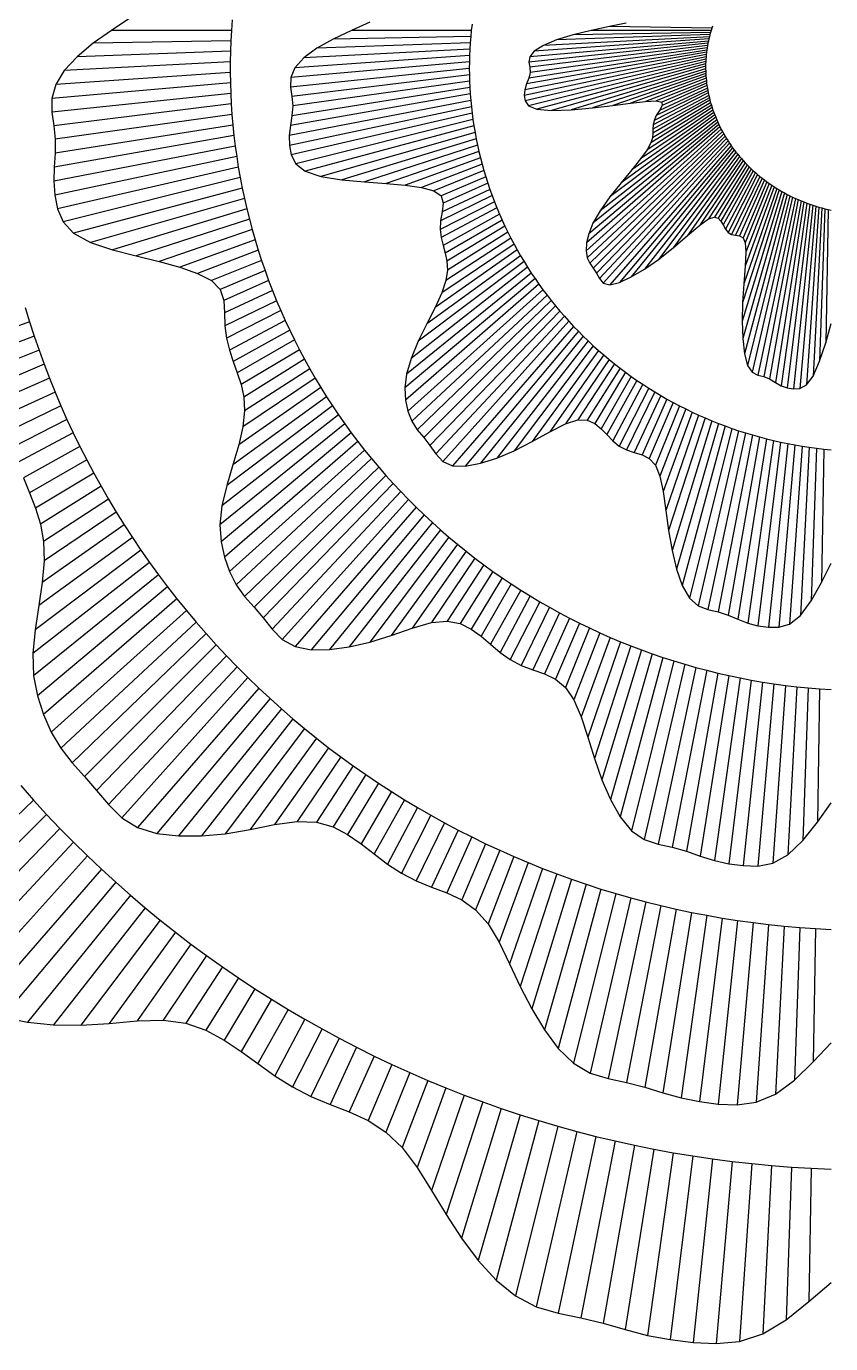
# Model space of a CAD drawing. Header units: metres. Extents: x -31.2 to 28.9, y -27.4 to 29.9.
# Drawn here: x -16.77 to -0.01, y -27.39 to 0.08 of the extents above; entities that cross this region are included whole.
import ezdxf

# ---------------------------------------------------------------- set-up
doc = ezdxf.new("R2010")
doc.units = ezdxf.units.M
for name, color, linetype in [('Fill', 3, 'Continuous'), ('Inner', 2, 'Continuous'), ('Outer', 1, 'Continuous')]:
    doc.layers.add(name, color=color, linetype=linetype)

msp = doc.modelspace()

# ---------------------------------------------------------------- linework, layer by layer
at = {"layer": 'Fill'}
for p, q in [((-12.5, 0), (-15, 0)), ((-7.5, 0), (-10, 0)), ((-2.5, 0), (-5, 0)), ((-2.486, 0.043), (-4.618, 0.081)), ((-12.512, -0.218), (-15.379, -0.268)), ((-7.523, -0.263), (-10.719, -0.374)), ((-7.513, -0.131), (-10.379, -0.181)), ((-2.569, -0.27), (-6.299, -0.662)), ((-2.56, -0.224), (-6.282, -0.55)), ((-2.549, -0.178), (-6.187, -0.433)), ((-2.538, -0.133), (-5.998, -0.314)), ((-2.526, -0.088), (-5.722, -0.2)), ((-2.514, -0.044), (-5.38, -0.094)), ((-12.52, -0.437), (-15.716, -0.549)), ((-7.537, -0.527), (-11.175, -0.781)), ((-7.531, -0.395), (-10.991, -0.576)), ((-2.604, -0.506), (-6.385, -1.241)), ((-2.599, -0.458), (-6.348, -1.119)), ((-2.593, -0.411), (-6.3, -0.998)), ((-2.578, -0.317), (-6.278, -0.771)), ((-2.586, -0.363), (-6.271, -0.881)), ((-12.524, -0.656), (-15.984, -0.838)), ((-7.542, -0.793), (-11.271, -1.185)), ((-7.541, -0.66), (-11.263, -0.985)), ((-2.608, -0.554), (-6.398, -1.36)), ((-2.612, -0.603), (-6.38, -1.473)), ((-2.614, -0.652), (-6.307, -1.573)), ((-2.616, -0.701), (-6.133, -1.643)), ((-2.617, -0.75), (-5.827, -1.671)), ((-2.617, -0.8), (-5.417, -1.656)), ((-12.522, -1.095), (-16.244, -1.421)), ((-12.525, -0.876), (-16.163, -1.13)), ((-7.541, -0.926), (-11.241, -1.38)), ((-7.537, -1.059), (-11.222, -1.577)), ((-2.615, -0.85), (-4.971, -1.615)), ((-2.613, -0.9), (-4.55, -1.567)), ((-2.61, -0.95), (-4.18, -1.521)), ((-2.606, -1), (-3.87, -1.486)), ((-2.601, -1.051), (-3.644, -1.472)), ((-12.514, -1.315), (-16.244, -1.707)), ((-7.523, -1.326), (-11.272, -1.988)), ((-7.531, -1.193), (-11.238, -1.78)), ((-2.551, -1.356), (-3.711, -1.973)), ((-2.562, -1.305), (-3.691, -1.881)), ((-2.572, -1.254), (-3.646, -1.778)), ((-2.58, -1.203), (-3.578, -1.669)), ((-2.595, -1.102), (-3.527, -1.497)), ((-2.588, -1.152), (-3.52, -1.567)), ((-12.503, -1.535), (-16.204, -1.99)), ((-7.512, -1.46), (-11.293, -2.195)), ((-7.499, -1.594), (-11.288, -2.399)), ((-2.481, -1.611), (-3.838, -2.492)), ((-2.497, -1.56), (-3.759, -2.349)), ((-2.512, -1.509), (-3.726, -2.239)), ((-2.526, -1.458), (-3.718, -2.146)), ((-2.539, -1.407), (-3.717, -2.06)), ((-12.488, -1.755), (-16.174, -2.273)), ((-7.484, -1.728), (-11.252, -2.598)), ((-7.466, -1.861), (-11.158, -2.782)), ((-2.364, -1.914), (-4.966, -4.022)), ((-2.386, -1.864), (-4.817, -3.764)), ((-2.407, -1.814), (-4.612, -3.475)), ((-2.427, -1.763), (-4.379, -3.181)), ((-2.446, -1.713), (-4.156, -2.91)), ((-2.464, -1.662), (-3.971, -2.678)), ((-12.447, -2.195), (-16.196, -2.856)), ((-12.47, -1.975), (-16.176, -2.562)), ((-7.446, -1.995), (-10.962, -2.937)), ((-7.423, -2.129), (-10.634, -3.049)), ((-2.291, -2.063), (-5.107, -4.598)), ((-2.317, -2.014), (-5.096, -4.43)), ((-2.265, -2.112), (-5.086, -4.742)), ((-2.341, -1.964), (-5.054, -4.241)), ((-2.238, -2.161), (-5.031, -4.858)), ((-12.42, -2.414), (-16.202, -3.149)), ((-7.398, -2.262), (-10.199, -3.118)), ((-7.371, -2.395), (-9.726, -3.16)), ((-2.21, -2.21), (-4.957, -4.957)), ((-2.18, -2.258), (-4.889, -5.063)), ((-2.15, -2.306), (-4.829, -5.178)), ((-2.119, -2.353), (-4.749, -5.274)), ((-2.087, -2.4), (-4.613, -5.307)), ((-2.053, -2.447), (-4.412, -5.259)), ((-12.39, -2.634), (-16.179, -3.439)), ((-7.341, -2.528), (-9.278, -3.195)), ((-7.309, -2.66), (-8.878, -3.231)), ((-2.019, -2.493), (-4.165, -5.143)), ((-1.984, -2.539), (-3.892, -4.981)), ((-1.948, -2.584), (-3.6, -4.777)), ((-1.91, -2.629), (-3.293, -4.533)), ((-1.872, -2.674), (-2.995, -4.277)), ((-1.833, -2.717), (-2.74, -4.063)), ((-12.356, -2.853), (-16.123, -3.722)), ((-7.274, -2.792), (-8.538, -3.277)), ((-7.237, -2.924), (-8.28, -3.345)), ((-1.793, -2.761), (-2.554, -3.933)), ((-1.752, -2.803), (-2.433, -3.893)), ((-1.71, -2.845), (-2.354, -3.917)), ((-1.667, -2.887), (-2.297, -3.978)), ((-1.623, -2.928), (-2.25, -4.059)), ((-1.578, -2.968), (-2.203, -4.144)), ((-1.532, -3.007), (-2.148, -4.215)), ((-12.317, -3.071), (-16.01, -3.992)), ((-12.275, -3.289), (-15.792, -4.231)), ((-7.198, -3.055), (-8.13, -3.451)), ((-7.156, -3.186), (-8.088, -3.601)), ((-1.486, -3.046), (-2.076, -4.257)), ((-1.438, -3.084), (-1.993, -4.274)), ((-1.39, -3.121), (-1.908, -4.286)), ((-1.34, -3.158), (-1.837, -4.328)), ((-1.135, -3.296), (-1.82, -5.285)), ((-1.29, -3.194), (-1.791, -4.433)), ((-1.188, -3.263), (-1.791, -4.921)), ((-1.239, -3.229), (-1.777, -4.629)), ((-12.229, -3.507), (-15.44, -4.427)), ((-7.066, -3.446), (-8.14, -3.97)), ((-7.112, -3.316), (-8.11, -3.782)), ((-1.027, -3.36), (-1.855, -6.066)), ((-1.082, -3.329), (-1.845, -5.678)), ((-0.972, -3.391), (-1.843, -6.429)), ((-0.917, -3.421), (-1.808, -6.747)), ((-0.86, -3.45), (-1.743, -6.99)), ((-0.803, -3.478), (-1.647, -7.132)), ((-0.745, -3.505), (-1.529, -7.191)), ((-0.686, -3.531), (-1.404, -7.221)), ((-0.627, -3.556), (-1.282, -7.27)), ((-12.18, -3.724), (-14.98, -4.58)), ((-7.017, -3.575), (-8.146, -4.151)), ((-6.965, -3.704), (-8.126, -4.321)), ((-6.912, -3.831), (-8.09, -4.484)), ((-0.567, -3.58), (-1.163, -7.344)), ((-0.506, -3.603), (-1.042, -7.412)), ((-0.445, -3.626), (-0.915, -7.455)), ((-0.383, -3.647), (-0.786, -7.475)), ((-0.321, -3.667), (-0.653, -7.467)), ((-0.258, -3.685), (-0.517, -7.395)), ((-0.194, -3.703), (-0.378, -7.21)), ((-0.13, -3.72), (-0.241, -6.903)), ((-0.065, -3.736), (-0.114, -6.516)), ((-12.126, -3.94), (-14.482, -4.705)), ((-6.856, -3.958), (-8.048, -4.646)), ((-6.798, -4.085), (-8.011, -4.814)), ((-12.068, -4.156), (-14.005, -4.822)), ((-12.007, -4.37), (-13.577, -4.942)), ((-6.674, -4.334), (-8.031, -5.215)), ((-6.737, -4.21), (-7.999, -4.999)), ((-11.942, -4.584), (-13.206, -5.069)), ((-6.542, -4.581), (-8.251, -5.778)), ((-6.609, -4.458), (-8.116, -5.474)), ((-11.873, -4.797), (-12.915, -5.218)), ((-6.326, -4.942), (-8.757, -6.842)), ((-6.4, -4.823), (-8.605, -6.484)), ((-6.472, -4.702), (-8.424, -6.12)), ((-11.8, -5.009), (-12.732, -5.405)), ((-11.724, -5.22), (-12.655, -5.634)), ((-6.171, -5.178), (-8.884, -7.455)), ((-6.25, -5.061), (-8.852, -7.168)), ((-11.644, -5.429), (-12.641, -5.895)), ((-6.09, -5.294), (-8.87, -7.71)), ((-6.007, -5.409), (-8.823, -7.944)), ((-11.559, -5.638), (-12.634, -6.162)), ((-5.922, -5.522), (-8.742, -8.152)), ((-5.835, -5.634), (-8.627, -8.331)), ((-5.745, -5.745), (-8.493, -8.493)), ((-11.472, -5.845), (-12.601, -6.421)), ((-5.654, -5.855), (-8.362, -8.659)), ((-5.56, -5.963), (-8.239, -8.835)), ((-16.706, -6.08), (-18.275, -6.652)), ((-11.38, -6.051), (-12.541, -6.668)), ((-11.285, -6.255), (-12.463, -6.908)), ((-5.465, -6.069), (-8.094, -8.99)), ((-5.367, -6.174), (-7.893, -9.08)), ((-5.267, -6.277), (-7.626, -9.089)), ((-16.61, -6.376), (-17.874, -6.861)), ((-11.186, -6.458), (-12.378, -7.146)), ((-5.166, -6.379), (-7.312, -9.029)), ((-5.062, -6.479), (-6.97, -8.921)), ((-4.957, -6.578), (-6.609, -8.77)), ((-16.509, -6.67), (-17.551, -7.091)), ((-11.084, -6.66), (-12.297, -7.389)), ((-10.978, -6.86), (-12.24, -7.648)), ((-4.849, -6.674), (-6.232, -8.578)), ((-4.74, -6.769), (-5.863, -8.373)), ((-4.629, -6.863), (-5.536, -8.208)), ((-16.403, -6.963), (-17.335, -7.358)), ((-10.868, -7.058), (-12.224, -7.939)), ((-4.516, -6.954), (-5.277, -8.126)), ((-4.401, -7.044), (-5.082, -8.133)), ((-4.285, -7.131), (-4.929, -8.203)), ((-16.292, -7.253), (-17.223, -7.668)), ((-10.754, -7.254), (-12.261, -8.27)), ((-4.167, -7.217), (-4.797, -8.308)), ((-4.047, -7.301), (-4.674, -8.432)), ((-3.925, -7.382), (-4.551, -8.559)), ((-16.175, -7.543), (-17.173, -8.008)), ((-10.517, -7.641), (-12.469, -9.059)), ((-10.638, -7.449), (-12.347, -8.646)), ((-3.802, -7.462), (-4.418, -8.67)), ((-3.677, -7.54), (-4.268, -8.751)), ((-3.551, -7.616), (-4.106, -8.805)), ((-3.423, -7.689), (-3.942, -8.854)), ((-16.053, -7.83), (-17.128, -8.354)), ((-10.393, -7.832), (-12.598, -9.493)), ((-3.294, -7.76), (-3.791, -8.93)), ((-3.163, -7.83), (-3.664, -9.069)), ((-3.031, -7.897), (-3.569, -9.297)), ((-2.898, -7.961), (-3.501, -9.619)), ((-15.927, -8.115), (-17.056, -8.691)), ((-10.135, -8.207), (-12.738, -10.315)), ((-10.266, -8.021), (-12.697, -9.92)), ((-2.763, -8.024), (-3.448, -10.012)), ((-2.627, -8.084), (-3.39, -10.434)), ((-2.489, -8.142), (-3.316, -10.847)), ((-2.351, -8.197), (-3.222, -11.235)), ((-15.795, -8.398), (-16.956, -9.015)), ((-10.001, -8.392), (-12.714, -10.669)), ((-2.211, -8.251), (-3.102, -11.577)), ((-2.07, -8.301), (-2.952, -11.841)), ((-1.928, -8.35), (-2.771, -12.004)), ((-1.785, -8.396), (-2.568, -12.082)), ((-1.64, -8.439), (-2.358, -12.129)), ((-1.495, -8.48), (-2.15, -12.194)), ((-15.658, -8.679), (-16.836, -9.332)), ((-9.864, -8.574), (-12.643, -10.991)), ((-9.723, -8.754), (-12.538, -11.29)), ((-1.349, -8.519), (-1.945, -12.282)), ((-1.202, -8.555), (-1.738, -12.364)), ((-1.055, -8.588), (-1.525, -12.418)), ((-0.906, -8.619), (-1.308, -12.448)), ((-0.757, -8.648), (-1.089, -12.448)), ((-0.606, -8.673), (-0.866, -12.383)), ((-0.456, -8.696), (-0.64, -12.203)), ((-0.304, -8.717), (-0.416, -11.9)), ((-0.152, -8.735), (-0.201, -11.516)), ((-15.516, -8.958), (-16.708, -9.646)), ((-9.579, -8.932), (-12.399, -11.562)), ((-15.369, -9.235), (-16.583, -9.964)), ((-9.431, -9.108), (-12.224, -11.805)), ((-9.281, -9.281), (-12.028, -12.028)), ((-15.218, -9.509), (-16.48, -10.298)), ((-9.127, -9.451), (-11.835, -12.256)), ((-15.061, -9.781), (-16.418, -10.662)), ((-8.97, -9.619), (-11.649, -12.492)), ((-8.81, -9.785), (-11.44, -12.705)), ((-14.9, -10.05), (-16.406, -11.066)), ((-8.647, -9.947), (-11.174, -12.854)), ((-8.481, -10.108), (-10.84, -12.919)), ((-14.733, -10.316), (-16.443, -11.514)), ((-8.312, -10.265), (-10.458, -12.915)), ((-8.14, -10.419), (-10.048, -12.861)), ((-14.562, -10.58), (-16.514, -11.998)), ((-7.966, -10.571), (-9.618, -12.763)), ((-14.387, -10.841), (-16.591, -12.502)), ((-7.788, -10.719), (-9.171, -12.623)), ((-7.608, -10.865), (-8.731, -12.469)), ((-14.206, -11.099), (-16.637, -12.999)), ((-7.425, -11.008), (-8.332, -12.353)), ((-7.239, -11.147), (-8.001, -12.32)), ((-14.021, -11.354), (-16.623, -13.461)), ((-7.051, -11.284), (-7.732, -12.373)), ((-6.86, -11.417), (-7.504, -12.489)), ((-13.831, -11.606), (-16.545, -13.883)), ((-6.667, -11.547), (-7.297, -12.638)), ((-6.471, -11.674), (-7.098, -12.805)), ((-6.273, -11.797), (-6.898, -12.973)), ((-13.637, -11.855), (-16.417, -14.271)), ((-6.072, -11.917), (-6.688, -13.125)), ((-5.869, -12.034), (-6.46, -13.245)), ((-13.439, -12.1), (-16.254, -14.635)), ((-13.235, -12.342), (-16.056, -14.972)), ((-5.664, -12.147), (-6.219, -13.337)), ((-5.457, -12.257), (-5.976, -13.422)), ((-5.248, -12.363), (-5.744, -13.533)), ((-13.028, -12.581), (-15.821, -15.278)), ((-5.036, -12.465), (-5.537, -13.705)), ((-4.823, -12.564), (-5.36, -13.965)), ((-12.816, -12.816), (-15.564, -15.564)), ((-4.608, -12.66), (-5.211, -14.318)), ((-4.391, -12.751), (-5.075, -14.74)), ((-4.172, -12.839), (-4.935, -15.189)), ((-12.6, -13.048), (-15.309, -15.853)), ((-3.951, -12.923), (-4.778, -15.629)), ((-3.729, -13.004), (-4.6, -16.041)), ((-3.505, -13.08), (-4.396, -16.406)), ((-3.279, -13.153), (-4.162, -16.693)), ((-12.38, -13.276), (-15.059, -16.148)), ((-3.052, -13.222), (-3.896, -16.876)), ((-2.824, -13.287), (-3.608, -16.973)), ((-2.594, -13.347), (-3.312, -17.037)), ((-2.364, -13.404), (-3.018, -17.118)), ((-2.131, -13.457), (-2.727, -17.221)), ((-12.156, -13.5), (-14.786, -16.421)), ((-11.928, -13.721), (-14.454, -16.627)), ((-1.898, -13.506), (-2.433, -17.315)), ((-1.664, -13.551), (-2.134, -17.381)), ((-1.429, -13.592), (-1.831, -17.421)), ((-1.192, -13.628), (-1.525, -17.429)), ((-0.955, -13.661), (-1.215, -17.371)), ((-0.717, -13.69), (-0.901, -17.197)), ((-0.479, -13.714), (-0.59, -16.897)), ((-0.24, -13.734), (-0.288, -16.515)), ((-11.695, -13.938), (-14.054, -16.749)), ((-11.459, -14.151), (-13.605, -16.801)), ((-11.219, -14.359), (-13.127, -16.802)), ((-10.975, -14.564), (-12.627, -16.757)), ((-10.727, -14.765), (-12.11, -16.668)), ((-10.476, -14.961), (-11.599, -16.564)), ((-10.221, -15.153), (-11.128, -16.498)), ((-9.962, -15.341), (-10.724, -16.513)), ((-9.7, -15.524), (-10.381, -16.614)), ((-9.435, -15.703), (-10.079, -16.775)), ((-9.167, -15.877), (-9.797, -16.968)), ((-16.625, -16.054), (-19.418, -18.751)), ((-8.895, -16.047), (-9.522, -17.178)), ((-16.352, -16.352), (-19.099, -19.099)), ((-8.62, -16.212), (-9.245, -17.388)), ((-8.342, -16.372), (-8.958, -17.58)), ((-16.074, -16.645), (-18.782, -19.449)), ((-8.061, -16.528), (-8.652, -17.739)), ((-7.777, -16.679), (-8.332, -17.868)), ((-15.79, -16.933), (-18.469, -19.805)), ((-7.491, -16.824), (-8.009, -17.989)), ((-7.201, -16.965), (-7.698, -18.135)), ((-15.502, -17.216), (-18.131, -20.137)), ((-6.909, -17.101), (-7.41, -18.341)), ((-6.615, -17.232), (-7.152, -18.632)), ((-15.208, -17.495), (-17.734, -20.401)), ((-6.318, -17.358), (-6.921, -19.016)), ((-6.018, -17.479), (-6.703, -19.468)), ((-14.909, -17.768), (-17.268, -20.579)), ((-5.717, -17.595), (-6.48, -19.944)), ((-5.413, -17.705), (-6.24, -20.411)), ((-5.107, -17.81), (-5.978, -20.848)), ((-14.605, -18.036), (-16.751, -20.686)), ((-4.799, -17.91), (-5.69, -21.236)), ((-4.489, -18.004), (-5.372, -21.544)), ((-4.177, -18.094), (-5.021, -21.748)), ((-14.297, -18.299), (-16.205, -20.742)), ((-3.864, -18.177), (-4.647, -21.863)), ((-3.549, -18.256), (-4.266, -21.945)), ((-3.232, -18.328), (-3.887, -22.043)), ((-2.914, -18.396), (-3.51, -22.159)), ((-13.984, -18.557), (-15.636, -20.75)), ((-2.594, -18.457), (-3.129, -22.266)), ((-2.273, -18.514), (-2.743, -22.344)), ((-1.951, -18.564), (-2.354, -22.393)), ((-1.628, -18.609), (-1.961, -22.41)), ((-1.304, -18.649), (-1.563, -22.358)), ((-0.979, -18.683), (-1.163, -22.19)), ((-13.666, -18.81), (-15.049, -20.713)), ((-0.653, -18.711), (-0.765, -21.894)), ((-0.327, -18.733), (-0.376, -21.514)), ((-13.344, -19.057), (-14.466, -20.66)), ((-13.017, -19.298), (-13.924, -20.644)), ((-12.686, -19.534), (-13.447, -20.706)), ((-12.35, -19.764), (-13.031, -20.854)), ((-12.01, -19.989), (-12.654, -21.061)), ((-11.667, -20.207), (-12.297, -21.299)), ((-11.319, -20.42), (-11.946, -21.551)), ((-10.967, -20.627), (-11.593, -21.803)), ((-10.612, -20.827), (-11.227, -22.035)), ((-10.253, -21.022), (-10.844, -22.233)), ((-9.89, -21.21), (-10.445, -22.4)), ((-9.524, -21.392), (-10.043, -22.557)), ((-9.155, -21.568), (-9.652, -22.738)), ((-8.782, -21.737), (-9.283, -22.977)), ((-8.407, -21.9), (-8.944, -23.3)), ((-8.028, -22.057), (-8.631, -23.715)), ((-7.646, -22.207), (-8.331, -24.195)), ((-7.262, -22.35), (-8.025, -24.699)), ((-6.875, -22.486), (-7.702, -25.192)), ((-6.485, -22.616), (-7.356, -25.654)), ((-6.093, -22.74), (-6.984, -26.066)), ((-5.699, -22.856), (-6.581, -26.396)), ((-5.302, -22.965), (-6.146, -26.62)), ((-4.903, -23.068), (-5.687, -26.754)), ((-4.503, -23.164), (-5.22, -26.853)), ((-4.1, -23.252), (-4.755, -26.967)), ((-3.696, -23.334), (-4.292, -27.098)), ((-3.29, -23.409), (-3.825, -27.218)), ((-2.883, -23.476), (-3.353, -27.306)), ((-2.474, -23.537), (-2.876, -27.366)), ((-2.064, -23.59), (-2.396, -27.391)), ((-1.653, -23.637), (-1.912, -27.346)), ((-1.241, -23.676), (-1.425, -27.183)), ((-0.828, -23.708), (-0.939, -26.891)), ((-0.414, -23.732), (-0.463, -26.513))]:
    msp.add_line(p, q, dxfattribs=at)
at = {"layer": 'Inner'}
for p, q in [((-12.5, 0), (-12.512, -0.218)), ((-12.484, 0.218), (-12.5, 0)), ((-7.5, 0), (-7.513, -0.131)), ((-7.485, 0.131), (-7.5, 0)), ((-2.5, 0), (-2.514, -0.044)), ((-2.486, 0.043), (-2.5, 0)), ((-2.471, 0.086), (-2.486, 0.043)), ((-12.512, -0.218), (-12.52, -0.437)), ((-7.523, -0.263), (-7.531, -0.395)), ((-7.513, -0.131), (-7.523, -0.263)), ((-2.569, -0.27), (-2.578, -0.317)), ((-2.56, -0.224), (-2.569, -0.27)), ((-2.549, -0.178), (-2.56, -0.224)), ((-2.538, -0.133), (-2.549, -0.178)), ((-2.526, -0.088), (-2.538, -0.133)), ((-2.514, -0.044), (-2.526, -0.088)), ((-12.52, -0.437), (-12.524, -0.656)), ((-7.537, -0.527), (-7.541, -0.66)), ((-7.531, -0.395), (-7.537, -0.527)), ((-2.604, -0.506), (-2.608, -0.554)), ((-2.599, -0.458), (-2.604, -0.506)), ((-2.593, -0.411), (-2.599, -0.458)), ((-2.586, -0.363), (-2.593, -0.411)), ((-2.578, -0.317), (-2.586, -0.363)), ((-12.524, -0.656), (-12.525, -0.876)), ((-7.541, -0.66), (-7.542, -0.793)), ((-7.542, -0.793), (-7.541, -0.926)), ((-2.616, -0.701), (-2.617, -0.75)), ((-2.617, -0.75), (-2.617, -0.8)), ((-2.617, -0.8), (-2.615, -0.85)), ((-2.614, -0.652), (-2.616, -0.701)), ((-2.612, -0.603), (-2.614, -0.652)), ((-2.608, -0.554), (-2.612, -0.603)), ((-12.525, -0.876), (-12.522, -1.095)), ((-12.522, -1.095), (-12.514, -1.315)), ((-7.541, -0.926), (-7.537, -1.059)), ((-7.537, -1.059), (-7.531, -1.193)), ((-2.615, -0.85), (-2.613, -0.9)), ((-2.613, -0.9), (-2.61, -0.95)), ((-2.61, -0.95), (-2.606, -1)), ((-2.606, -1), (-2.601, -1.051)), ((-2.601, -1.051), (-2.595, -1.102)), ((-12.514, -1.315), (-12.503, -1.535)), ((-7.531, -1.193), (-7.523, -1.326)), ((-7.523, -1.326), (-7.512, -1.46)), ((-2.595, -1.102), (-2.588, -1.152)), ((-2.588, -1.152), (-2.58, -1.203)), ((-2.58, -1.203), (-2.572, -1.254)), ((-2.572, -1.254), (-2.562, -1.305)), ((-2.562, -1.305), (-2.551, -1.356)), ((-2.551, -1.356), (-2.539, -1.407)), ((-12.503, -1.535), (-12.488, -1.755)), ((-7.512, -1.46), (-7.499, -1.594)), ((-7.499, -1.594), (-7.484, -1.728)), ((-2.539, -1.407), (-2.526, -1.458)), ((-2.526, -1.458), (-2.512, -1.509)), ((-2.512, -1.509), (-2.497, -1.56)), ((-2.497, -1.56), (-2.481, -1.611)), ((-2.481, -1.611), (-2.464, -1.662)), ((-12.488, -1.755), (-12.47, -1.975)), ((-7.484, -1.728), (-7.466, -1.861)), ((-7.466, -1.861), (-7.446, -1.995)), ((-2.464, -1.662), (-2.446, -1.713)), ((-2.446, -1.713), (-2.427, -1.763)), ((-2.427, -1.763), (-2.407, -1.814)), ((-2.407, -1.814), (-2.386, -1.864)), ((-2.386, -1.864), (-2.364, -1.914)), ((-2.364, -1.914), (-2.341, -1.964)), ((-12.47, -1.975), (-12.447, -2.195)), ((-12.447, -2.195), (-12.42, -2.414)), ((-7.446, -1.995), (-7.423, -2.129)), ((-7.423, -2.129), (-7.398, -2.262)), ((-2.341, -1.964), (-2.317, -2.014)), ((-2.317, -2.014), (-2.291, -2.063)), ((-2.291, -2.063), (-2.265, -2.112)), ((-2.265, -2.112), (-2.238, -2.161)), ((-2.238, -2.161), (-2.21, -2.21)), ((-12.42, -2.414), (-12.39, -2.634)), ((-7.398, -2.262), (-7.371, -2.395)), ((-7.371, -2.395), (-7.341, -2.528)), ((-2.21, -2.21), (-2.18, -2.258)), ((-2.18, -2.258), (-2.15, -2.306)), ((-2.15, -2.306), (-2.119, -2.353)), ((-2.119, -2.353), (-2.087, -2.4)), ((-2.087, -2.4), (-2.053, -2.447)), ((-2.053, -2.447), (-2.019, -2.493)), ((-12.39, -2.634), (-12.356, -2.853)), ((-7.341, -2.528), (-7.309, -2.66)), ((-7.309, -2.66), (-7.274, -2.792)), ((-2.019, -2.493), (-1.984, -2.539)), ((-1.984, -2.539), (-1.948, -2.584)), ((-1.948, -2.584), (-1.91, -2.629)), ((-1.91, -2.629), (-1.872, -2.674)), ((-1.872, -2.674), (-1.833, -2.717)), ((-1.833, -2.717), (-1.793, -2.761)), ((-12.356, -2.853), (-12.317, -3.071)), ((-7.274, -2.792), (-7.237, -2.924)), ((-7.237, -2.924), (-7.198, -3.055)), ((-1.793, -2.761), (-1.752, -2.803)), ((-1.752, -2.803), (-1.71, -2.845)), ((-1.71, -2.845), (-1.667, -2.887)), ((-1.667, -2.887), (-1.623, -2.928)), ((-1.623, -2.928), (-1.578, -2.968)), ((-1.578, -2.968), (-1.532, -3.007)), ((-1.532, -3.007), (-1.486, -3.046)), ((-12.317, -3.071), (-12.275, -3.289)), ((-12.275, -3.289), (-12.229, -3.507)), ((-7.198, -3.055), (-7.156, -3.186)), ((-7.156, -3.186), (-7.112, -3.316)), ((-1.486, -3.046), (-1.438, -3.084)), ((-1.438, -3.084), (-1.39, -3.121)), ((-1.39, -3.121), (-1.34, -3.158)), ((-1.34, -3.158), (-1.29, -3.194)), ((-1.29, -3.194), (-1.239, -3.229)), ((-1.239, -3.229), (-1.188, -3.263)), ((-1.188, -3.263), (-1.135, -3.296)), ((-1.135, -3.296), (-1.082, -3.329)), ((-12.229, -3.507), (-12.18, -3.724)), ((-7.112, -3.316), (-7.066, -3.446)), ((-7.066, -3.446), (-7.017, -3.575)), ((-1.082, -3.329), (-1.027, -3.36)), ((-1.027, -3.36), (-0.972, -3.391)), ((-0.972, -3.391), (-0.917, -3.421)), ((-0.917, -3.421), (-0.86, -3.45)), ((-0.86, -3.45), (-0.803, -3.478)), ((-0.803, -3.478), (-0.745, -3.505)), ((-0.745, -3.505), (-0.686, -3.531)), ((-0.686, -3.531), (-0.627, -3.556)), ((-0.627, -3.556), (-0.567, -3.58)), ((-12.18, -3.724), (-12.126, -3.94)), ((-7.017, -3.575), (-6.965, -3.704)), ((-6.965, -3.704), (-6.912, -3.831)), ((-6.912, -3.831), (-6.856, -3.958)), ((-0.567, -3.58), (-0.506, -3.603)), ((-0.506, -3.603), (-0.445, -3.626)), ((-0.445, -3.626), (-0.383, -3.647)), ((-0.383, -3.647), (-0.321, -3.667)), ((-0.321, -3.667), (-0.258, -3.685)), ((-0.258, -3.685), (-0.194, -3.703)), ((-0.194, -3.703), (-0.13, -3.72)), ((-0.13, -3.72), (-0.065, -3.736)), ((-0.065, -3.736), (0, -3.75)), ((-12.126, -3.94), (-12.068, -4.156)), ((-6.856, -3.958), (-6.798, -4.085)), ((-6.798, -4.085), (-6.737, -4.21)), ((-12.068, -4.156), (-12.007, -4.37)), ((-12.007, -4.37), (-11.942, -4.584)), ((-6.737, -4.21), (-6.674, -4.334)), ((-6.674, -4.334), (-6.609, -4.458)), ((-11.942, -4.584), (-11.873, -4.797)), ((-6.609, -4.458), (-6.542, -4.581)), ((-6.542, -4.581), (-6.472, -4.702)), ((-11.873, -4.797), (-11.8, -5.009)), ((-6.472, -4.702), (-6.4, -4.823)), ((-6.4, -4.823), (-6.326, -4.942)), ((-6.326, -4.942), (-6.25, -5.061)), ((-11.8, -5.009), (-11.724, -5.22)), ((-11.724, -5.22), (-11.644, -5.429)), ((-6.25, -5.061), (-6.171, -5.178)), ((-6.171, -5.178), (-6.09, -5.294)), ((-11.644, -5.429), (-11.559, -5.638)), ((-6.09, -5.294), (-6.007, -5.409)), ((-6.007, -5.409), (-5.922, -5.522)), ((-11.559, -5.638), (-11.472, -5.845)), ((-5.922, -5.522), (-5.835, -5.634)), ((-5.835, -5.634), (-5.745, -5.745)), ((-5.745, -5.745), (-5.654, -5.855)), ((-16.796, -5.783), (-16.706, -6.08)), ((-11.472, -5.845), (-11.38, -6.051)), ((-5.654, -5.855), (-5.56, -5.963)), ((-5.56, -5.963), (-5.465, -6.069)), ((-16.706, -6.08), (-16.61, -6.376)), ((-11.38, -6.051), (-11.285, -6.255)), ((-11.285, -6.255), (-11.186, -6.458)), ((-5.465, -6.069), (-5.367, -6.174)), ((-5.367, -6.174), (-5.267, -6.277)), ((-5.267, -6.277), (-5.166, -6.379)), ((-16.61, -6.376), (-16.509, -6.67)), ((-11.186, -6.458), (-11.084, -6.66)), ((-5.166, -6.379), (-5.062, -6.479)), ((-5.062, -6.479), (-4.957, -6.578)), ((-4.957, -6.578), (-4.849, -6.674)), ((-16.509, -6.67), (-16.403, -6.963)), ((-11.084, -6.66), (-10.978, -6.86)), ((-10.978, -6.86), (-10.868, -7.058)), ((-4.849, -6.674), (-4.74, -6.769)), ((-4.74, -6.769), (-4.629, -6.863)), ((-4.629, -6.863), (-4.516, -6.954)), ((-16.403, -6.963), (-16.292, -7.253)), ((-10.868, -7.058), (-10.754, -7.254)), ((-4.516, -6.954), (-4.401, -7.044)), ((-4.401, -7.044), (-4.285, -7.131)), ((-4.285, -7.131), (-4.167, -7.217)), ((-16.292, -7.253), (-16.175, -7.543)), ((-10.754, -7.254), (-10.638, -7.449)), ((-4.167, -7.217), (-4.047, -7.301)), ((-4.047, -7.301), (-3.925, -7.382)), ((-3.925, -7.382), (-3.802, -7.462)), ((-16.175, -7.543), (-16.053, -7.83)), ((-10.638, -7.449), (-10.517, -7.641)), ((-10.517, -7.641), (-10.393, -7.832)), ((-3.802, -7.462), (-3.677, -7.54)), ((-3.677, -7.54), (-3.551, -7.616)), ((-3.551, -7.616), (-3.423, -7.689)), ((-3.423, -7.689), (-3.294, -7.76)), ((-16.053, -7.83), (-15.927, -8.115)), ((-10.393, -7.832), (-10.266, -8.021)), ((-3.294, -7.76), (-3.163, -7.83)), ((-3.163, -7.83), (-3.031, -7.897)), ((-3.031, -7.897), (-2.898, -7.961)), ((-2.898, -7.961), (-2.763, -8.024)), ((-15.927, -8.115), (-15.795, -8.398)), ((-10.266, -8.021), (-10.135, -8.207)), ((-10.135, -8.207), (-10.001, -8.392)), ((-2.763, -8.024), (-2.627, -8.084)), ((-2.627, -8.084), (-2.489, -8.142)), ((-2.489, -8.142), (-2.351, -8.197)), ((-2.351, -8.197), (-2.211, -8.251)), ((-15.795, -8.398), (-15.658, -8.679)), ((-10.001, -8.392), (-9.864, -8.574)), ((-2.211, -8.251), (-2.07, -8.301)), ((-2.07, -8.301), (-1.928, -8.35)), ((-1.928, -8.35), (-1.785, -8.396)), ((-1.785, -8.396), (-1.64, -8.439)), ((-1.64, -8.439), (-1.495, -8.48)), ((-1.495, -8.48), (-1.349, -8.519)), ((-15.658, -8.679), (-15.516, -8.958)), ((-9.864, -8.574), (-9.723, -8.754)), ((-9.723, -8.754), (-9.579, -8.932)), ((-1.349, -8.519), (-1.202, -8.555)), ((-1.202, -8.555), (-1.055, -8.588)), ((-1.055, -8.588), (-0.906, -8.619)), ((-0.906, -8.619), (-0.757, -8.648)), ((-0.757, -8.648), (-0.606, -8.673)), ((-0.606, -8.673), (-0.456, -8.696)), ((-0.456, -8.696), (-0.304, -8.717)), ((-0.304, -8.717), (-0.152, -8.735)), ((-0.152, -8.735), (0, -8.75)), ((-15.516, -8.958), (-15.369, -9.235)), ((-9.579, -8.932), (-9.431, -9.108)), ((-15.369, -9.235), (-15.218, -9.509)), ((-9.431, -9.108), (-9.281, -9.281)), ((-9.281, -9.281), (-9.127, -9.451)), ((-15.218, -9.509), (-15.061, -9.781)), ((-9.127, -9.451), (-8.97, -9.619)), ((-15.061, -9.781), (-14.9, -10.05)), ((-8.97, -9.619), (-8.81, -9.785)), ((-8.81, -9.785), (-8.647, -9.947)), ((-14.9, -10.05), (-14.733, -10.316)), ((-8.647, -9.947), (-8.481, -10.108)), ((-8.481, -10.108), (-8.312, -10.265)), ((-14.733, -10.316), (-14.562, -10.58)), ((-8.312, -10.265), (-8.14, -10.419)), ((-8.14, -10.419), (-7.966, -10.571)), ((-14.562, -10.58), (-14.387, -10.841)), ((-7.966, -10.571), (-7.788, -10.719)), ((-14.387, -10.841), (-14.206, -11.099)), ((-7.788, -10.719), (-7.608, -10.865)), ((-7.608, -10.865), (-7.425, -11.008)), ((-14.206, -11.099), (-14.021, -11.354)), ((-7.425, -11.008), (-7.239, -11.147)), ((-7.239, -11.147), (-7.051, -11.284)), ((-14.021, -11.354), (-13.831, -11.606)), ((-7.051, -11.284), (-6.86, -11.417)), ((-6.86, -11.417), (-6.667, -11.547)), ((-13.831, -11.606), (-13.637, -11.855)), ((-6.667, -11.547), (-6.471, -11.674)), ((-6.471, -11.674), (-6.273, -11.797)), ((-6.273, -11.797), (-6.072, -11.917)), ((-13.637, -11.855), (-13.439, -12.1)), ((-6.072, -11.917), (-5.869, -12.034)), ((-5.869, -12.034), (-5.664, -12.147)), ((-13.439, -12.1), (-13.235, -12.342)), ((-13.235, -12.342), (-13.028, -12.581)), ((-5.664, -12.147), (-5.457, -12.257)), ((-5.457, -12.257), (-5.248, -12.363)), ((-5.248, -12.363), (-5.036, -12.465)), ((-13.028, -12.581), (-12.816, -12.816)), ((-5.036, -12.465), (-4.823, -12.564)), ((-4.823, -12.564), (-4.608, -12.66)), ((-12.816, -12.816), (-12.6, -13.048)), ((-4.608, -12.66), (-4.391, -12.751)), ((-4.391, -12.751), (-4.172, -12.839)), ((-4.172, -12.839), (-3.951, -12.923)), ((-12.6, -13.048), (-12.38, -13.276)), ((-3.951, -12.923), (-3.729, -13.004)), ((-3.729, -13.004), (-3.505, -13.08)), ((-3.505, -13.08), (-3.279, -13.153)), ((-3.279, -13.153), (-3.052, -13.222)), ((-12.38, -13.276), (-12.156, -13.5)), ((-3.052, -13.222), (-2.824, -13.287)), ((-2.824, -13.287), (-2.594, -13.347)), ((-2.594, -13.347), (-2.364, -13.404)), ((-2.364, -13.404), (-2.131, -13.457)), ((-2.131, -13.457), (-1.898, -13.506)), ((-12.156, -13.5), (-11.928, -13.721)), ((-11.928, -13.721), (-11.695, -13.938)), ((-1.898, -13.506), (-1.664, -13.551)), ((-1.664, -13.551), (-1.429, -13.592)), ((-1.429, -13.592), (-1.192, -13.628)), ((-1.192, -13.628), (-0.955, -13.661)), ((-0.955, -13.661), (-0.717, -13.69)), ((-0.717, -13.69), (-0.479, -13.714)), ((-0.479, -13.714), (-0.24, -13.734)), ((-0.24, -13.734), (0, -13.75)), ((-11.695, -13.938), (-11.459, -14.151)), ((-11.459, -14.151), (-11.219, -14.359)), ((-11.219, -14.359), (-10.975, -14.564)), ((-10.975, -14.564), (-10.727, -14.765)), ((-10.727, -14.765), (-10.476, -14.961)), ((-10.476, -14.961), (-10.221, -15.153)), ((-10.221, -15.153), (-9.962, -15.341)), ((-9.962, -15.341), (-9.7, -15.524)), ((-9.7, -15.524), (-9.435, -15.703)), ((-16.892, -15.752), (-16.625, -16.054)), ((-9.435, -15.703), (-9.167, -15.877)), ((-9.167, -15.877), (-8.895, -16.047)), ((-16.625, -16.054), (-16.352, -16.352)), ((-8.895, -16.047), (-8.62, -16.212)), ((-16.352, -16.352), (-16.074, -16.645)), ((-8.62, -16.212), (-8.342, -16.372)), ((-8.342, -16.372), (-8.061, -16.528)), ((-16.074, -16.645), (-15.79, -16.933)), ((-8.061, -16.528), (-7.777, -16.679)), ((-7.777, -16.679), (-7.491, -16.824)), ((-15.79, -16.933), (-15.502, -17.216)), ((-7.491, -16.824), (-7.201, -16.965)), ((-7.201, -16.965), (-6.909, -17.101)), ((-15.502, -17.216), (-15.208, -17.495)), ((-6.909, -17.101), (-6.615, -17.232)), ((-6.615, -17.232), (-6.318, -17.358)), ((-15.208, -17.495), (-14.909, -17.768)), ((-6.318, -17.358), (-6.018, -17.479)), ((-6.018, -17.479), (-5.717, -17.595)), ((-14.909, -17.768), (-14.605, -18.036)), ((-5.717, -17.595), (-5.413, -17.705)), ((-5.413, -17.705), (-5.107, -17.81)), ((-5.107, -17.81), (-4.799, -17.91)), ((-14.605, -18.036), (-14.297, -18.299)), ((-4.799, -17.91), (-4.489, -18.004)), ((-4.489, -18.004), (-4.177, -18.094)), ((-4.177, -18.094), (-3.864, -18.177)), ((-14.297, -18.299), (-13.984, -18.557)), ((-3.864, -18.177), (-3.549, -18.256)), ((-3.549, -18.256), (-3.232, -18.328)), ((-3.232, -18.328), (-2.914, -18.396)), ((-2.914, -18.396), (-2.594, -18.457)), ((-13.984, -18.557), (-13.666, -18.81)), ((-2.594, -18.457), (-2.273, -18.514)), ((-2.273, -18.514), (-1.951, -18.564)), ((-1.951, -18.564), (-1.628, -18.609)), ((-1.628, -18.609), (-1.304, -18.649)), ((-1.304, -18.649), (-0.979, -18.683)), ((-0.979, -18.683), (-0.653, -18.711)), ((-13.666, -18.81), (-13.344, -19.057)), ((-0.653, -18.711), (-0.327, -18.733)), ((-0.327, -18.733), (0, -18.75)), ((-13.344, -19.057), (-13.017, -19.298)), ((-13.017, -19.298), (-12.686, -19.534)), ((-12.686, -19.534), (-12.35, -19.764)), ((-12.35, -19.764), (-12.01, -19.989)), ((-12.01, -19.989), (-11.667, -20.207)), ((-11.667, -20.207), (-11.319, -20.42)), ((-11.319, -20.42), (-10.967, -20.627)), ((-10.967, -20.627), (-10.612, -20.827)), ((-10.612, -20.827), (-10.253, -21.022)), ((-10.253, -21.022), (-9.89, -21.21)), ((-9.89, -21.21), (-9.524, -21.392)), ((-9.524, -21.392), (-9.155, -21.568)), ((-9.155, -21.568), (-8.782, -21.737)), ((-8.782, -21.737), (-8.407, -21.9)), ((-8.407, -21.9), (-8.028, -22.057)), ((-8.028, -22.057), (-7.646, -22.207)), ((-7.646, -22.207), (-7.262, -22.35)), ((-7.262, -22.35), (-6.875, -22.486)), ((-6.875, -22.486), (-6.485, -22.616)), ((-6.485, -22.616), (-6.093, -22.74)), ((-6.093, -22.74), (-5.699, -22.856)), ((-5.699, -22.856), (-5.302, -22.965)), ((-5.302, -22.965), (-4.903, -23.068)), ((-4.903, -23.068), (-4.503, -23.164)), ((-4.503, -23.164), (-4.1, -23.252)), ((-4.1, -23.252), (-3.696, -23.334)), ((-3.696, -23.334), (-3.29, -23.409)), ((-3.29, -23.409), (-2.883, -23.476)), ((-2.883, -23.476), (-2.474, -23.537)), ((-2.474, -23.537), (-2.064, -23.59)), ((-2.064, -23.59), (-1.653, -23.637)), ((-1.653, -23.637), (-1.241, -23.676)), ((-1.241, -23.676), (-0.828, -23.708)), ((-0.828, -23.708), (-0.414, -23.732)), ((-0.414, -23.732), (0, -23.75))]:
    msp.add_line(p, q, dxfattribs=at)
at = {"layer": 'Outer'}
for p, q in [((-15, 0), (-15.379, -0.268)), ((-14.617, 0.255), (-15, 0)), ((-10, 0), (-10.379, -0.181)), ((-9.617, 0.168), (-10, 0)), ((-5, 0), (-5.38, -0.094)), ((-4.618, 0.081), (-5, 0)), ((-4.272, 0.149), (-4.618, 0.081)), ((-15.379, -0.268), (-15.716, -0.549)), ((-10.379, -0.181), (-10.719, -0.374)), ((-5.722, -0.2), (-5.998, -0.314)), ((-5.38, -0.094), (-5.722, -0.2)), ((-15.716, -0.549), (-15.984, -0.838)), ((-10.719, -0.374), (-10.991, -0.576)), ((-6.187, -0.433), (-6.282, -0.55)), ((-5.998, -0.314), (-6.187, -0.433)), ((-11.175, -0.781), (-11.263, -0.985)), ((-10.991, -0.576), (-11.175, -0.781)), ((-6.282, -0.55), (-6.299, -0.662)), ((-6.299, -0.662), (-6.278, -0.771)), ((-6.278, -0.771), (-6.271, -0.881)), ((-15.984, -0.838), (-16.163, -1.13)), ((-11.263, -0.985), (-11.271, -1.185)), ((-6.3, -0.998), (-6.348, -1.119)), ((-6.271, -0.881), (-6.3, -0.998)), ((-16.163, -1.13), (-16.244, -1.421)), ((-11.271, -1.185), (-11.241, -1.38)), ((-6.385, -1.241), (-6.398, -1.36)), ((-6.398, -1.36), (-6.38, -1.473)), ((-6.348, -1.119), (-6.385, -1.241)), ((-16.244, -1.421), (-16.244, -1.707)), ((-11.241, -1.38), (-11.222, -1.577)), ((-11.222, -1.577), (-11.238, -1.78)), ((-6.38, -1.473), (-6.307, -1.573)), ((-6.307, -1.573), (-6.133, -1.643)), ((-6.133, -1.643), (-5.827, -1.671)), ((-5.417, -1.656), (-4.971, -1.615)), ((-4.971, -1.615), (-4.55, -1.567)), ((-4.55, -1.567), (-4.18, -1.521)), ((-4.18, -1.521), (-3.87, -1.486)), ((-3.87, -1.486), (-3.644, -1.472)), ((-3.644, -1.472), (-3.527, -1.497)), ((-3.52, -1.567), (-3.578, -1.669)), ((-3.527, -1.497), (-3.52, -1.567)), ((-16.244, -1.707), (-16.204, -1.99)), ((-11.238, -1.78), (-11.272, -1.988)), ((-5.827, -1.671), (-5.417, -1.656)), ((-3.691, -1.881), (-3.711, -1.973)), ((-3.646, -1.778), (-3.691, -1.881)), ((-3.578, -1.669), (-3.646, -1.778)), ((-16.204, -1.99), (-16.174, -2.273)), ((-11.272, -1.988), (-11.293, -2.195)), ((-11.293, -2.195), (-11.288, -2.399)), ((-3.718, -2.146), (-3.726, -2.239)), ((-3.717, -2.06), (-3.718, -2.146)), ((-3.711, -1.973), (-3.717, -2.06)), ((-16.174, -2.273), (-16.176, -2.562)), ((-11.288, -2.399), (-11.252, -2.598)), ((-3.759, -2.349), (-3.838, -2.492)), ((-3.726, -2.239), (-3.759, -2.349)), ((-16.176, -2.562), (-16.196, -2.856)), ((-11.252, -2.598), (-11.158, -2.782)), ((-3.971, -2.678), (-4.156, -2.91)), ((-3.838, -2.492), (-3.971, -2.678)), ((-16.196, -2.856), (-16.202, -3.149)), ((-11.158, -2.782), (-10.962, -2.937)), ((-10.962, -2.937), (-10.634, -3.049)), ((-4.156, -2.91), (-4.379, -3.181)), ((-16.202, -3.149), (-16.179, -3.439)), ((-10.634, -3.049), (-10.199, -3.118)), ((-10.199, -3.118), (-9.726, -3.16)), ((-9.726, -3.16), (-9.278, -3.195)), ((-9.278, -3.195), (-8.878, -3.231)), ((-8.878, -3.231), (-8.538, -3.277)), ((-8.538, -3.277), (-8.28, -3.345)), ((-4.379, -3.181), (-4.612, -3.475)), ((-16.179, -3.439), (-16.123, -3.722)), ((-8.28, -3.345), (-8.13, -3.451)), ((-8.13, -3.451), (-8.088, -3.601)), ((-4.612, -3.475), (-4.817, -3.764)), ((-16.123, -3.722), (-16.01, -3.992)), ((-8.11, -3.782), (-8.14, -3.97)), ((-8.088, -3.601), (-8.11, -3.782)), ((-4.817, -3.764), (-4.966, -4.022)), ((-16.01, -3.992), (-15.792, -4.231)), ((-8.14, -3.97), (-8.146, -4.151)), ((-4.966, -4.022), (-5.054, -4.241)), ((-2.995, -4.277), (-2.74, -4.063)), ((-2.74, -4.063), (-2.554, -3.933)), ((-2.554, -3.933), (-2.433, -3.893)), ((-2.433, -3.893), (-2.354, -3.917)), ((-2.354, -3.917), (-2.297, -3.978)), ((-2.297, -3.978), (-2.25, -4.059)), ((-2.25, -4.059), (-2.203, -4.144)), ((-15.792, -4.231), (-15.44, -4.427)), ((-8.146, -4.151), (-8.126, -4.321)), ((-8.126, -4.321), (-8.09, -4.484)), ((-5.054, -4.241), (-5.096, -4.43)), ((-3.293, -4.533), (-2.995, -4.277)), ((-2.203, -4.144), (-2.148, -4.215)), ((-2.148, -4.215), (-2.076, -4.257)), ((-2.076, -4.257), (-1.993, -4.274)), ((-1.993, -4.274), (-1.908, -4.286)), ((-1.908, -4.286), (-1.837, -4.328)), ((-1.837, -4.328), (-1.791, -4.433)), ((-15.44, -4.427), (-14.98, -4.58)), ((-14.98, -4.58), (-14.482, -4.705)), ((-8.09, -4.484), (-8.048, -4.646)), ((-8.048, -4.646), (-8.011, -4.814)), ((-5.096, -4.43), (-5.107, -4.598)), ((-5.107, -4.598), (-5.086, -4.742)), ((-3.6, -4.777), (-3.293, -4.533)), ((-1.791, -4.433), (-1.777, -4.629)), ((-1.777, -4.629), (-1.791, -4.921)), ((-14.482, -4.705), (-14.005, -4.822)), ((-14.005, -4.822), (-13.577, -4.942)), ((-13.577, -4.942), (-13.206, -5.069)), ((-8.011, -4.814), (-7.999, -4.999)), ((-5.086, -4.742), (-5.031, -4.858)), ((-5.031, -4.858), (-4.957, -4.957)), ((-3.892, -4.981), (-3.6, -4.777)), ((-1.791, -4.921), (-1.82, -5.285)), ((-13.206, -5.069), (-12.915, -5.218)), ((-12.915, -5.218), (-12.732, -5.405)), ((-8.031, -5.215), (-8.116, -5.474)), ((-7.999, -4.999), (-8.031, -5.215)), ((-4.957, -4.957), (-4.889, -5.063)), ((-4.889, -5.063), (-4.829, -5.178)), ((-4.829, -5.178), (-4.749, -5.274)), ((-4.412, -5.259), (-4.165, -5.143)), ((-4.165, -5.143), (-3.892, -4.981)), ((-12.732, -5.405), (-12.655, -5.634)), ((-8.116, -5.474), (-8.251, -5.778)), ((-4.749, -5.274), (-4.613, -5.307)), ((-4.613, -5.307), (-4.412, -5.259)), ((-1.82, -5.285), (-1.845, -5.678)), ((-12.655, -5.634), (-12.641, -5.895)), ((-1.845, -5.678), (-1.855, -6.066)), ((-12.641, -5.895), (-12.634, -6.162)), ((-8.251, -5.778), (-8.424, -6.12)), ((-12.634, -6.162), (-12.601, -6.421)), ((-8.424, -6.12), (-8.605, -6.484)), ((-1.855, -6.066), (-1.843, -6.429)), ((-0.114, -6.516), (0, -6.115)), ((-12.601, -6.421), (-12.541, -6.668)), ((-8.605, -6.484), (-8.757, -6.842)), ((-1.843, -6.429), (-1.808, -6.747)), ((-0.241, -6.903), (-0.114, -6.516)), ((-12.541, -6.668), (-12.463, -6.908)), ((-8.757, -6.842), (-8.852, -7.168)), ((-1.808, -6.747), (-1.743, -6.99)), ((-12.463, -6.908), (-12.378, -7.146)), ((-1.743, -6.99), (-1.647, -7.132)), ((-1.647, -7.132), (-1.529, -7.191)), ((-0.378, -7.21), (-0.241, -6.903)), ((-12.378, -7.146), (-12.297, -7.389)), ((-12.297, -7.389), (-12.24, -7.648)), ((-8.852, -7.168), (-8.884, -7.455)), ((-1.529, -7.191), (-1.404, -7.221)), ((-1.404, -7.221), (-1.282, -7.27)), ((-1.282, -7.27), (-1.163, -7.344)), ((-1.163, -7.344), (-1.042, -7.412)), ((-1.042, -7.412), (-0.915, -7.455)), ((-0.653, -7.467), (-0.517, -7.395)), ((-0.517, -7.395), (-0.378, -7.21)), ((-12.24, -7.648), (-12.224, -7.939)), ((-8.884, -7.455), (-8.87, -7.71)), ((-0.915, -7.455), (-0.786, -7.475)), ((-0.786, -7.475), (-0.653, -7.467)), ((-12.224, -7.939), (-12.261, -8.27)), ((-8.87, -7.71), (-8.823, -7.944)), ((-8.823, -7.944), (-8.742, -8.152)), ((-8.742, -8.152), (-8.627, -8.331)), ((-5.863, -8.373), (-5.536, -8.208)), ((-5.536, -8.208), (-5.277, -8.126)), ((-5.277, -8.126), (-5.082, -8.133)), ((-5.082, -8.133), (-4.929, -8.203)), ((-4.929, -8.203), (-4.797, -8.308)), ((-12.261, -8.27), (-12.347, -8.646)), ((-8.627, -8.331), (-8.493, -8.493)), ((-8.493, -8.493), (-8.362, -8.659)), ((-6.232, -8.578), (-5.863, -8.373)), ((-4.797, -8.308), (-4.674, -8.432)), ((-4.674, -8.432), (-4.551, -8.559)), ((-12.347, -8.646), (-12.469, -9.059)), ((-8.362, -8.659), (-8.239, -8.835)), ((-6.97, -8.921), (-6.609, -8.77)), ((-6.609, -8.77), (-6.232, -8.578)), ((-4.551, -8.559), (-4.418, -8.67)), ((-4.418, -8.67), (-4.268, -8.751)), ((-4.268, -8.751), (-4.106, -8.805)), ((-12.469, -9.059), (-12.598, -9.493)), ((-8.239, -8.835), (-8.094, -8.99)), ((-8.094, -8.99), (-7.893, -9.08)), ((-7.626, -9.089), (-7.312, -9.029)), ((-7.312, -9.029), (-6.97, -8.921)), ((-4.106, -8.805), (-3.942, -8.854)), ((-3.942, -8.854), (-3.791, -8.93)), ((-3.791, -8.93), (-3.664, -9.069)), ((-16.836, -9.332), (-16.708, -9.646)), ((-7.893, -9.08), (-7.626, -9.089)), ((-3.664, -9.069), (-3.569, -9.297)), ((-3.569, -9.297), (-3.501, -9.619)), ((-12.598, -9.493), (-12.697, -9.92)), ((-16.708, -9.646), (-16.583, -9.964)), ((-3.501, -9.619), (-3.448, -10.012)), ((-16.583, -9.964), (-16.48, -10.298)), ((-12.697, -9.92), (-12.738, -10.315)), ((-3.448, -10.012), (-3.39, -10.434)), ((-16.48, -10.298), (-16.418, -10.662)), ((-12.738, -10.315), (-12.714, -10.669)), ((-3.39, -10.434), (-3.316, -10.847)), ((-16.418, -10.662), (-16.406, -11.066)), ((-12.714, -10.669), (-12.643, -10.991)), ((-3.316, -10.847), (-3.222, -11.235)), ((-16.406, -11.066), (-16.443, -11.514)), ((-12.643, -10.991), (-12.538, -11.29)), ((-3.222, -11.235), (-3.102, -11.577)), ((-0.201, -11.516), (0, -11.115)), ((-16.443, -11.514), (-16.514, -11.998)), ((-12.538, -11.29), (-12.399, -11.562)), ((-0.416, -11.9), (-0.201, -11.516)), ((-12.399, -11.562), (-12.224, -11.805)), ((-12.224, -11.805), (-12.028, -12.028)), ((-3.102, -11.577), (-2.952, -11.841)), ((-16.514, -11.998), (-16.591, -12.502)), ((-12.028, -12.028), (-11.835, -12.256)), ((-2.952, -11.841), (-2.771, -12.004)), ((-2.771, -12.004), (-2.568, -12.082)), ((-2.568, -12.082), (-2.358, -12.129)), ((-0.64, -12.203), (-0.416, -11.9)), ((-11.835, -12.256), (-11.649, -12.492)), ((-8.731, -12.469), (-8.332, -12.353)), ((-8.332, -12.353), (-8.001, -12.32)), ((-8.001, -12.32), (-7.732, -12.373)), ((-2.358, -12.129), (-2.15, -12.194)), ((-2.15, -12.194), (-1.945, -12.282)), ((-1.945, -12.282), (-1.738, -12.364)), ((-0.866, -12.383), (-0.64, -12.203)), ((-16.591, -12.502), (-16.637, -12.999)), ((-11.649, -12.492), (-11.44, -12.705)), ((-9.618, -12.763), (-9.171, -12.623)), ((-9.171, -12.623), (-8.731, -12.469)), ((-7.732, -12.373), (-7.504, -12.489)), ((-7.504, -12.489), (-7.297, -12.638)), ((-7.297, -12.638), (-7.098, -12.805)), ((-1.738, -12.364), (-1.525, -12.418)), ((-1.525, -12.418), (-1.308, -12.448)), ((-1.308, -12.448), (-1.089, -12.448)), ((-1.089, -12.448), (-0.866, -12.383)), ((-11.44, -12.705), (-11.174, -12.854)), ((-11.174, -12.854), (-10.84, -12.919)), ((-10.458, -12.915), (-10.048, -12.861)), ((-10.048, -12.861), (-9.618, -12.763)), ((-7.098, -12.805), (-6.898, -12.973)), ((-16.637, -12.999), (-16.623, -13.461)), ((-10.84, -12.919), (-10.458, -12.915)), ((-6.898, -12.973), (-6.688, -13.125)), ((-6.688, -13.125), (-6.46, -13.245)), ((-16.623, -13.461), (-16.545, -13.883)), ((-6.46, -13.245), (-6.219, -13.337)), ((-6.219, -13.337), (-5.976, -13.422)), ((-5.976, -13.422), (-5.744, -13.533)), ((-5.744, -13.533), (-5.537, -13.705)), ((-5.537, -13.705), (-5.36, -13.965)), ((-16.545, -13.883), (-16.417, -14.271)), ((-5.36, -13.965), (-5.211, -14.318)), ((-16.417, -14.271), (-16.254, -14.635)), ((-5.211, -14.318), (-5.075, -14.74)), ((-16.254, -14.635), (-16.056, -14.972)), ((-5.075, -14.74), (-4.935, -15.189)), ((-16.056, -14.972), (-15.821, -15.278)), ((-15.821, -15.278), (-15.564, -15.564)), ((-4.935, -15.189), (-4.778, -15.629)), ((-15.564, -15.564), (-15.309, -15.853)), ((-4.778, -15.629), (-4.6, -16.041)), ((-15.309, -15.853), (-15.059, -16.148)), ((-15.059, -16.148), (-14.786, -16.421)), ((-4.6, -16.041), (-4.396, -16.406)), ((-0.288, -16.515), (0, -16.115)), ((-14.786, -16.421), (-14.454, -16.627)), ((-4.396, -16.406), (-4.162, -16.693)), ((-14.454, -16.627), (-14.054, -16.749)), ((-14.054, -16.749), (-13.605, -16.801)), ((-13.127, -16.802), (-12.627, -16.757)), ((-12.627, -16.757), (-12.11, -16.668)), ((-12.11, -16.668), (-11.599, -16.564)), ((-11.599, -16.564), (-11.128, -16.498)), ((-11.128, -16.498), (-10.724, -16.513)), ((-10.724, -16.513), (-10.381, -16.614)), ((-10.381, -16.614), (-10.079, -16.775)), ((-4.162, -16.693), (-3.896, -16.876)), ((-0.59, -16.897), (-0.288, -16.515)), ((-13.605, -16.801), (-13.127, -16.802)), ((-10.079, -16.775), (-9.797, -16.968)), ((-9.797, -16.968), (-9.522, -17.178)), ((-3.896, -16.876), (-3.608, -16.973)), ((-3.608, -16.973), (-3.312, -17.037)), ((-0.901, -17.197), (-0.59, -16.897)), ((-9.522, -17.178), (-9.245, -17.388)), ((-3.312, -17.037), (-3.018, -17.118)), ((-3.018, -17.118), (-2.727, -17.221)), ((-2.727, -17.221), (-2.433, -17.315)), ((-1.215, -17.371), (-0.901, -17.197)), ((-9.245, -17.388), (-8.958, -17.58)), ((-8.958, -17.58), (-8.652, -17.739)), ((-2.433, -17.315), (-2.134, -17.381)), ((-2.134, -17.381), (-1.831, -17.421)), ((-1.831, -17.421), (-1.525, -17.429)), ((-1.525, -17.429), (-1.215, -17.371)), ((-8.652, -17.739), (-8.332, -17.868)), ((-8.332, -17.868), (-8.009, -17.989)), ((-8.009, -17.989), (-7.698, -18.135)), ((-7.698, -18.135), (-7.41, -18.341)), ((-7.41, -18.341), (-7.152, -18.632)), ((-7.152, -18.632), (-6.921, -19.016)), ((-6.921, -19.016), (-6.703, -19.468)), ((-6.703, -19.468), (-6.48, -19.944)), ((-6.48, -19.944), (-6.24, -20.411)), ((-17.268, -20.579), (-16.751, -20.686)), ((-6.24, -20.411), (-5.978, -20.848)), ((-16.751, -20.686), (-16.205, -20.742)), ((-16.205, -20.742), (-15.636, -20.75)), ((-15.636, -20.75), (-15.049, -20.713)), ((-15.049, -20.713), (-14.466, -20.66)), ((-14.466, -20.66), (-13.924, -20.644)), ((-13.924, -20.644), (-13.447, -20.706)), ((-13.447, -20.706), (-13.031, -20.854)), ((-13.031, -20.854), (-12.654, -21.061)), ((-5.978, -20.848), (-5.69, -21.236)), ((-12.654, -21.061), (-12.297, -21.299)), ((-0.376, -21.514), (0, -21.115)), ((-12.297, -21.299), (-11.946, -21.551)), ((-5.69, -21.236), (-5.372, -21.544)), ((-11.946, -21.551), (-11.593, -21.803)), ((-5.372, -21.544), (-5.021, -21.748)), ((-0.765, -21.894), (-0.376, -21.514)), ((-11.593, -21.803), (-11.227, -22.035)), ((-5.021, -21.748), (-4.647, -21.863)), ((-4.647, -21.863), (-4.266, -21.945)), ((-4.266, -21.945), (-3.887, -22.043)), ((-1.163, -22.19), (-0.765, -21.894)), ((-11.227, -22.035), (-10.844, -22.233)), ((-10.844, -22.233), (-10.445, -22.4)), ((-3.887, -22.043), (-3.51, -22.159)), ((-3.51, -22.159), (-3.129, -22.266)), ((-1.563, -22.358), (-1.163, -22.19)), ((-10.445, -22.4), (-10.043, -22.557)), ((-3.129, -22.266), (-2.743, -22.344)), ((-2.743, -22.344), (-2.354, -22.393)), ((-2.354, -22.393), (-1.961, -22.41)), ((-1.961, -22.41), (-1.563, -22.358)), ((-10.043, -22.557), (-9.652, -22.738)), ((-9.652, -22.738), (-9.283, -22.977)), ((-9.283, -22.977), (-8.944, -23.3)), ((-8.944, -23.3), (-8.631, -23.715)), ((-8.631, -23.715), (-8.331, -24.195)), ((-8.331, -24.195), (-8.025, -24.699)), ((-8.025, -24.699), (-7.702, -25.192)), ((-7.702, -25.192), (-7.356, -25.654)), ((-7.356, -25.654), (-6.984, -26.066)), ((-6.984, -26.066), (-6.581, -26.396)), ((-0.463, -26.513), (0, -26.115)), ((-6.581, -26.396), (-6.146, -26.62)), ((-6.146, -26.62), (-5.687, -26.754)), ((-0.939, -26.891), (-0.463, -26.513)), ((-5.687, -26.754), (-5.22, -26.853)), ((-5.22, -26.853), (-4.755, -26.967)), ((-1.425, -27.183), (-0.939, -26.891)), ((-4.755, -26.967), (-4.292, -27.098)), ((-4.292, -27.098), (-3.825, -27.218)), ((-1.912, -27.346), (-1.425, -27.183)), ((-3.825, -27.218), (-3.353, -27.306)), ((-3.353, -27.306), (-2.876, -27.366)), ((-2.876, -27.366), (-2.396, -27.391)), ((-2.396, -27.391), (-1.912, -27.346))]:
    msp.add_line(p, q, dxfattribs=at)

doc.saveas('drawing.dxf')
